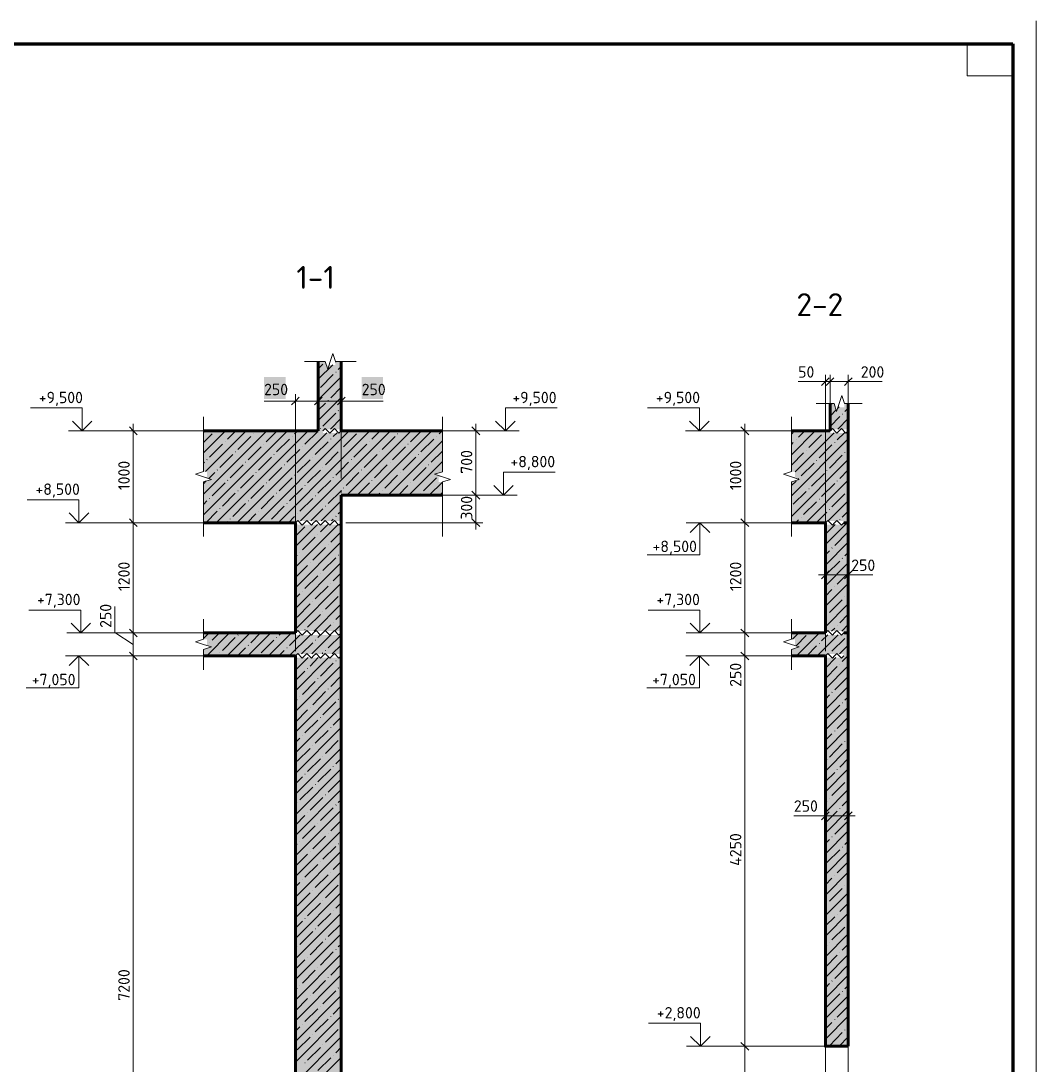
# Model space of a CAD drawing. Header units: millimetres. Extents: x -7003 to 53088, y -45042 to 39047.
# Drawn here: x 30290 to 52393, y 16310 to 39047 of the extents above; entities that cross this region are included whole.
import ezdxf

# ---------------------------------------------------------------- set-up
doc = ezdxf.new("R2010")
doc.units = ezdxf.units.MM
doc.styles.add('PDF ISOCPEUR', font='isocpeur.ttf')

msp = doc.modelspace()

# ---------------------------------------------------------------- hatches: boundary and pattern name
at = {"true_color": 0xffffff, "transparency": 33554559}
for points in [[(37136, 31630), (37136, 31554), (37022, 31554), (37022, 31617), (37018, 31617), (36967, 31465), (36967, 31478), (36963, 31478), (36963, 31490), (36958, 31490), (36958, 31503), (36954, 31503), (36954, 31516), (36950, 31516), (36950, 31529), (36946, 31529), (36946, 31541), (36941, 31541), (36941, 31554), (36937, 31554), (36937, 31567), (36933, 31567), (36933, 31579), (36929, 31579), (36929, 31592), (36925, 31592), (36925, 31605), (36920, 31605), (36920, 31617), (36916, 31617), (36916, 31630), (36764, 31630), (36764, 30119), (36865, 30119), (36865, 30157), (37263, 30157), (37263, 31630)], [(48217, 30712), (48217, 30635), (48103, 30635), (48103, 30699), (48099, 30699), (48078, 30635), (48074, 30619), (48048, 30542), (48048, 30555), (48044, 30555), (48044, 30568), (48040, 30568), (48040, 30580), (48035, 30580), (48035, 30593), (48031, 30593), (48031, 30606), (48027, 30606), (48027, 30619), (48023, 30619), (48023, 30635), (48019, 30635), (48019, 30648), (48014, 30648), (48014, 30661), (48010, 30661), (48010, 30674), (48006, 30674), (48006, 30686), (48002, 30686), (48002, 30699), (47997, 30699), (47997, 30712), (47904, 30712), (47904, 30157), (48302, 30157), (48302, 30712)], [(34279, 29014), (34262, 29010), (34262, 28117), (36264, 28117), (36264, 28159), (37263, 28159), (37263, 30077), (36865, 30077), (36865, 30119), (34262, 30119), (34262, 29230), (34343, 29230), (34343, 29116), (34279, 29116), (34343, 29095), (34360, 29091), (34436, 29065), (34360, 29040), (34343, 29035)], [(39464, 29006), (39384, 29006), (39384, 29116), (39464, 29120), (39388, 29146), (39371, 29150), (39308, 29171), (39291, 29175), (39308, 29179), (39371, 29201), (39388, 29205), (39451, 29226), (39464, 29226), (39464, 30119), (37263, 30119), (37263, 28718), (39464, 28718)], [(47079, 29014), (47062, 29010), (47062, 28117), (47803, 28117), (47803, 28159), (48205, 28159), (48205, 28117), (48302, 28117), (48302, 30077), (47904, 30077), (47904, 30119), (47062, 30119), (47062, 29230), (47142, 29230), (47142, 29116), (47079, 29116), (47142, 29095), (47159, 29091), (47235, 29065), (47159, 29040), (47142, 29035)], [(48205, 25759), (48205, 25717), (48302, 25717), (48302, 28117), (48205, 28117), (48205, 28079), (47803, 28079), (47803, 25759)], [(34279, 25366), (34262, 25361), (34262, 25218), (36264, 25218), (36264, 25260), (37263, 25260), (37263, 25679), (36264, 25679), (36264, 25717), (34262, 25717), (34262, 25582), (34343, 25582), (34343, 25467), (34279, 25467), (34343, 25446), (34360, 25442), (34436, 25416), (34360, 25391), (34343, 25387)], [(47079, 25366), (47062, 25361), (47062, 25218), (47803, 25218), (47803, 25260), (48205, 25260), (48205, 25218), (48302, 25218), (48302, 25717), (48205, 25717), (48205, 25679), (47803, 25679), (47803, 25717), (47062, 25717), (47062, 25582), (47142, 25582), (47142, 25467), (47079, 25467), (47142, 25446), (47159, 25442), (47235, 25416), (47159, 25391), (47142, 25387)], [(48205, 25179), (47803, 25179), (47803, 16718), (48302, 16718), (48302, 25218), (48205, 25218)]]:
    msp.add_hatch(color=7, dxfattribs=at).paths.add_polyline_path(points)

# ---------------------------------------------------------------- linework, layer by layer
at = {"color": 7, "lineweight": 20}
msp.add_lwpolyline([(52393, -45038), (52393, 39047)], dxfattribs=at)
at = {"color": 7, "lineweight": 80}
msp.add_lwpolyline([(51890, 38550), (51890, -44539), (-5002, -44539), (-5002, 38550)], close=True, dxfattribs=at)
at = {"color": 7, "lineweight": 9}
for points in [[(50891, 38550), (50891, 37851)], [(51890, 38550), (50891, 38550)], [(51890, 37851), (51890, 38550)], [(50891, 37851), (51890, 37851)], [(36465, 31633), (36765, 31633), (36914, 31633)], [(36914, 31633), (36969, 31464)], [(36969, 31464), (37024, 31633)], [(37083, 31807), (37024, 31633)], [(37083, 31807), (37138, 31633), (37286, 31633)], [(37138, 31616), (37159, 31633)], [(37286, 31633), (37587, 31633)], [(36765, 31468), (36867, 31570)], [(36765, 31244), (37079, 31557)], [(37146, 31400), (37151, 31400)], [(37201, 31455), (37265, 31519)], [(37265, 31015), (37265, 31519)], [(36765, 30795), (37265, 31295)], [(36812, 31062), (37091, 31345)], [(37036, 30837), (37265, 31070)], [(37265, 29081), (37265, 31015)], [(36765, 30346), (37265, 30846)], [(36765, 30571), (36922, 30727)], [(36977, 30782), (36981, 30787)], [(47606, 30715), (47906, 30715), (47995, 30715)], [(47949, 30710), (47953, 30710)], [(47995, 30715), (48050, 30541)], [(48050, 30541), (48105, 30715)], [(48160, 30888), (48105, 30715)], [(48160, 30888), (48220, 30715), (48304, 30715)], [(48304, 30715), (48605, 30715)], [(31627, 30622), (30497, 30622)], [(31415, 30334), (31627, 30122), (31627, 30622)], [(36867, 30219), (37146, 30503)], [(37201, 30558), (37206, 30562)], [(37261, 30613), (37265, 30622)], [(40838, 30622), (41968, 30622)], [(41049, 30334), (40838, 30122), (40838, 30622)], [(45062, 30622), (43932, 30622)], [(44850, 30334), (45062, 30122), (45062, 30622)], [(47906, 30440), (48042, 30575)], [(48072, 30605), (48105, 30643)], [(48173, 30486), (48177, 30486)], [(48232, 30541), (48304, 30617)], [(31627, 30122), (31838, 30334)], [(34264, 30122), (34264, 30423)], [(37032, 30160), (37265, 30397)], [(39466, 30423), (39466, 30122), (39466, 29229)], [(40838, 30122), (40626, 30334)], [(45062, 30122), (45274, 30334)], [(47064, 30122), (47064, 30423)], [(47906, 30215), (48118, 30431)], [(48076, 30160), (48304, 30393)], [(31927, 30122), (31326, 30122)], [(34950, 30122), (31627, 30122)], [(34090, 29178), (34264, 29233), (34264, 30122)], [(34264, 30088), (34298, 30122)], [(34264, 29640), (34746, 30122)], [(34264, 28742), (35644, 30122)], [(34264, 28294), (36092, 30122)], [(34264, 29864), (34454, 30054)], [(34306, 29233), (35195, 30122)], [(34509, 30109), (34514, 30109)], [(34543, 28120), (36541, 30122)], [(34789, 29940), (34971, 30122)], [(34950, 30122), (34950, 30122)], [(34992, 28120), (36952, 30080)], [(35352, 30054), (35352, 30054)], [(35407, 30109), (35419, 30122)], [(35631, 29885), (35868, 30122)], [(36249, 30054), (36317, 30122)], [(36473, 29830), (36753, 30109)], [(36812, 30164), (36812, 30169)], [(36867, 30122), (36914, 30169), (37015, 30071)], [(37015, 30071), (37066, 30122), (37117, 30169), (37214, 30071)], [(37091, 29995), (37176, 30080)], [(37265, 30122), (37214, 30071)], [(37257, 30160), (37265, 30173)], [(37265, 29949), (37439, 30122)], [(37265, 29496), (37887, 30122)], [(37265, 29047), (38336, 30122)], [(37316, 29771), (37595, 30054)], [(37388, 28721), (38785, 30122)], [(37650, 30109), (37654, 30109)], [(37836, 28721), (39237, 30122)], [(37934, 29940), (38112, 30122)], [(38493, 30054), (38497, 30054)], [(38552, 30109), (38560, 30122)], [(38776, 29885), (39009, 30122)], [(39187, 30122), (40837, 30122)], [(39187, 30122), (39187, 30122)], [(39394, 30054), (39462, 30122)], [(40537, 30122), (41138, 30122)], [(45363, 30122), (44761, 30122)], [(47360, 30122), (45062, 30122)], [(46891, 29178), (47064, 29233), (47064, 30122)], [(47064, 30050), (47136, 30122)], [(47064, 29601), (47585, 30122)], [(47145, 29229), (47995, 30080)], [(47221, 29982), (47360, 30122)], [(47652, 30122), (47360, 30122)], [(47445, 29758), (47724, 30037)], [(47784, 30092), (47784, 30097)], [(47906, 30122), (47957, 30169)], [(48156, 30169), (48105, 30122), (48055, 30071), (47957, 30169)], [(48063, 29923), (48220, 30080)], [(48304, 30122), (48254, 30071), (48156, 30169)], [(48300, 30160), (48304, 30169)], [(31555, 28120), (35441, 28120), (37265, 29948)], [(34395, 29546), (34679, 29830)], [(34734, 29885), (34738, 29885)], [(35013, 29716), (35297, 29995)], [(35576, 29830), (35576, 29830)], [(35855, 29661), (36135, 29940)], [(36194, 29995), (36194, 29999)], [(36698, 29606), (36977, 29885)], [(37036, 29940), (37036, 29944)], [(37540, 29546), (37819, 29830)], [(37879, 29885), (37879, 29885)], [(38158, 29716), (38437, 29995)], [(38285, 28721), (39466, 29902)], [(38717, 29830), (38721, 29830)], [(39000, 29661), (39280, 29940)], [(39335, 29995), (39339, 29999)], [(47064, 28704), (48304, 29944)], [(47064, 29826), (47106, 29868)], [(47166, 29923), (47166, 29927)], [(47669, 29530), (47949, 29813)], [(48008, 29868), (48008, 29872)], [(34624, 29322), (34903, 29606)], [(34958, 29661), (34962, 29661)], [(35237, 29491), (35521, 29771)], [(35800, 29606), (35805, 29606)], [(36080, 29436), (36363, 29716)], [(36418, 29771), (36418, 29775)], [(36922, 29381), (37201, 29661)], [(37261, 29716), (37261, 29720)], [(37764, 29322), (38044, 29606)], [(38103, 29661), (38103, 29661)], [(38382, 29491), (38662, 29771)], [(38941, 29606), (38945, 29606)], [(39225, 29436), (39466, 29678)], [(47064, 29377), (47331, 29644)], [(47390, 29699), (47390, 29703)], [(47894, 29305), (48173, 29589)], [(48232, 29644), (48232, 29648)], [(48287, 29699), (48304, 29720)], [(34264, 29415), (34285, 29436)], [(34340, 29491), (34344, 29496)], [(34848, 29098), (35127, 29381)], [(35182, 29436), (35187, 29436)], [(35462, 29267), (35745, 29546)], [(35889, 28120), (37265, 29496)], [(36025, 29381), (36029, 29381)], [(36304, 29212), (36588, 29491)], [(36643, 29546), (36643, 29551)], [(37265, 29271), (37426, 29436)], [(37485, 29491), (37485, 29496)], [(37989, 29098), (38268, 29381)], [(38327, 29436), (38327, 29436)], [(38607, 29267), (38886, 29546)], [(38734, 28721), (39466, 29453)], [(39166, 29381), (39170, 29381)], [(47064, 28255), (48304, 29496)], [(47276, 29140), (47559, 29419)], [(47614, 29474), (47614, 29479)], [(34090, 29178), (34264, 29119)], [(34437, 29064), (34264, 29119)], [(34382, 29085), (34509, 29212)], [(34564, 29267), (34569, 29271)], [(35072, 28873), (35352, 29153)], [(35407, 29212), (35411, 29212)], [(35686, 29043), (35970, 29322)], [(36249, 29153), (36253, 29157)], [(36528, 28988), (36812, 29267)], [(36867, 29322), (36867, 29326)], [(37146, 29153), (37265, 29271)], [(37371, 28928), (37650, 29212)], [(37709, 29267), (37709, 29271)], [(38213, 28873), (38492, 29153)], [(38552, 29212), (38552, 29212)], [(38831, 29043), (39110, 29322)], [(39466, 29229), (39293, 29174)], [(39293, 29174), (39466, 29119)], [(39640, 29064), (39466, 29119)], [(40795, 29221), (41925, 29221)], [(41007, 28933), (40795, 28721), (40795, 29220)], [(46891, 29178), (47064, 29119)], [(47238, 29064), (47064, 29119)], [(47500, 28916), (47784, 29195)], [(47839, 29250), (47839, 29254)], [(48118, 29081), (48304, 29271)], [(34264, 29009), (34437, 29064)], [(34264, 28967), (34327, 29030)], [(34264, 27819), (34264, 28120), (34264, 29009)], [(34454, 28704), (34734, 28988)], [(34789, 29043), (34793, 29047)], [(35297, 28649), (35576, 28928)], [(35631, 28988), (35635, 28988)], [(35910, 28818), (36194, 29098)], [(36376, 28162), (37265, 29047)], [(36473, 28928), (36478, 28933)], [(36753, 28763), (37036, 29043)], [(37091, 29098), (37091, 29102)], [(37316, 28873), (37316, 28878)], [(37612, 28721), (37879, 28988)], [(37934, 29043), (37934, 29047)], [(38509, 28721), (38717, 28928)], [(38776, 28988), (38776, 28988)], [(39055, 28818), (39335, 29098)], [(39182, 28721), (39466, 29005)], [(39640, 29064), (39466, 29009), (39466, 28120)], [(40795, 28721), (40584, 28933)], [(47064, 29009), (47238, 29064)], [(47064, 28928), (47166, 29026)], [(47064, 27819), (47064, 28120), (47064, 29009)], [(47221, 29081), (47225, 29085)], [(47382, 28120), (48304, 29047)], [(47724, 28691), (48008, 28971)], [(48063, 29026), (48063, 29030)], [(34395, 28649), (34399, 28653)], [(34679, 28480), (34958, 28763)], [(35013, 28818), (35017, 28818)], [(35521, 28425), (35800, 28704)], [(35855, 28763), (35860, 28763)], [(36135, 28594), (36418, 28873)], [(36363, 28370), (36643, 28649)], [(36698, 28704), (36702, 28708)], [(36977, 28539), (37261, 28818)], [(37265, 28776), (37265, 28831)], [(38061, 28721), (38103, 28763)], [(38158, 28818), (38158, 28818)], [(38920, 28721), (40795, 28721)], [(38920, 28721), (38920, 28721)], [(39000, 28763), (39000, 28763)], [(39407, 28721), (39466, 28780)], [(40495, 28721), (41096, 28721)], [(47106, 28522), (47390, 28801)], [(47445, 28856), (47449, 28861)], [(47949, 28467), (48232, 28746)], [(48287, 28801), (48287, 28806)], [(31555, 28619), (30429, 28619)], [(31343, 28332), (31555, 28120), (31555, 28619)], [(34264, 28518), (34340, 28594)], [(34624, 28425), (34624, 28429)], [(34903, 28255), (35182, 28539)], [(35237, 28594), (35242, 28594)], [(35745, 28200), (36025, 28480)], [(36080, 28539), (36084, 28539)], [(36600, 28162), (36867, 28425)], [(36825, 28162), (37265, 28598)], [(36922, 28480), (36926, 28484)], [(37265, 26528), (37265, 28526)], [(47331, 28298), (47614, 28577)], [(47669, 28632), (47674, 28636)], [(47868, 28162), (48304, 28594)], [(31555, 28120), (31771, 28332)], [(34319, 28120), (34564, 28370)], [(34848, 28200), (34848, 28205)], [(35216, 28120), (35407, 28315)], [(35462, 28370), (35466, 28370)], [(36114, 28120), (36249, 28255)], [(36304, 28315), (36308, 28315)], [(37049, 28162), (37091, 28200)], [(37146, 28255), (37151, 28260)], [(37201, 28315), (37265, 28374)], [(47276, 28243), (47280, 28243)], [(47606, 28120), (47839, 28353)], [(47894, 28408), (47898, 28412)], [(48173, 28243), (48304, 28370)], [(31855, 28120), (31259, 28120)], [(34768, 28120), (34789, 28145)], [(35441, 28120), (35441, 28120)], [(35686, 28145), (35690, 28145)], [(36266, 28120), (36317, 28171), (36414, 28069)], [(36266, 28048), (36296, 28082)], [(36266, 27599), (36749, 28082)], [(36266, 27151), (37197, 28082)], [(36266, 27824), (36473, 28031)], [(36414, 28069), (36465, 28120), (36516, 28171), (36617, 28069)], [(36617, 28069), (36664, 28120), (36715, 28171), (36816, 28069)], [(36812, 27921), (36973, 28082)], [(36816, 28069), (36867, 28120), (36914, 28171), (37015, 28069)], [(37015, 28069), (37066, 28120), (37117, 28171), (37214, 28069)], [(37265, 28120), (37214, 28069)], [(39466, 28120), (39466, 27819)], [(45371, 28120), (44774, 28120)], [(44859, 27908), (45075, 28120), (45075, 27422)], [(45075, 28120), (45286, 27908)], [(47377, 28120), (45075, 28120)], [(47157, 28120), (47221, 28183)], [(47661, 28120), (47377, 28120)], [(47805, 28120), (47856, 28171)], [(47805, 27646), (48279, 28120)], [(47805, 27870), (48017, 28082)], [(48055, 28171), (48004, 28120), (47957, 28069), (47856, 28171)], [(48207, 28120), (48156, 28069), (48055, 28171)], [(48118, 28183), (48122, 28188)], [(48279, 28120), (48304, 28145)], [(36418, 27527), (36698, 27807)], [(36753, 27866), (36757, 27866)], [(37036, 27697), (37265, 27925)], [(48008, 27625), (48287, 27904)], [(36266, 26702), (37265, 27701)], [(36643, 27303), (36922, 27582)], [(36977, 27637), (36981, 27642)], [(47805, 27197), (48304, 27697)], [(47949, 27565), (47953, 27570)], [(36266, 27375), (36304, 27413)], [(36363, 27472), (36363, 27472)], [(36867, 27079), (37146, 27358)], [(37201, 27413), (37206, 27417)], [(37261, 27472), (37265, 27477)], [(45075, 27422), (43923, 27422)], [(47805, 27422), (47894, 27510)], [(47839, 27007), (48118, 27286)], [(48173, 27341), (48177, 27345)], [(48232, 27400), (48304, 27472)], [(36266, 26253), (37265, 27252)], [(36266, 26926), (36528, 27189)], [(36588, 27248), (36588, 27248)], [(47805, 26748), (48304, 27248)], [(36473, 26685), (36753, 26964)], [(36812, 27024), (36812, 27024)], [(37091, 26854), (37265, 27028)], [(48063, 26782), (48304, 27024)], [(36266, 25805), (37265, 26803)], [(36418, 26630), (36418, 26630)], [(36698, 26461), (36977, 26740)], [(37036, 26799), (37036, 26799)], [(47805, 26300), (48304, 26799)], [(47805, 26524), (47949, 26668)], [(48008, 26727), (48008, 26727)], [(36266, 26478), (36363, 26575)], [(36643, 26406), (36643, 26406)], [(36922, 26236), (37201, 26516)], [(37261, 26575), (37261, 26575)], [(47894, 26164), (48173, 26444)], [(48232, 26503), (48232, 26503)], [(48287, 26558), (48304, 26575)], [(31593, 26219), (30463, 26219)], [(31381, 25932), (31593, 25720), (31593, 26219)], [(36304, 26067), (36588, 26351)], [(36672, 25762), (37265, 26355)], [(36867, 26181), (36867, 26181)], [(37265, 26224), (37265, 26279)], [(45075, 26219), (43945, 26219)], [(44863, 25932), (45075, 25720), (45075, 26219)], [(47805, 25851), (48304, 26351)], [(31593, 25720), (31805, 25932)], [(34264, 25720), (34264, 26020)], [(36528, 25843), (36812, 26122)], [(37091, 25957), (37091, 25957)], [(37146, 26012), (37265, 26130)], [(37265, 23976), (37265, 25974)], [(45075, 25720), (45286, 25932)], [(47064, 25720), (47064, 26020)], [(47839, 26109), (47839, 26109)], [(48118, 25940), (48304, 26126)], [(31893, 25720), (31292, 25720)], [(34844, 25720), (31593, 25720)], [(34090, 25525), (34264, 25584), (34264, 25720)], [(34264, 25601), (34387, 25720)], [(34336, 25220), (34835, 25720)], [(34454, 25563), (34611, 25720)], [(34784, 25220), (35284, 25720)], [(34844, 25720), (34844, 25720)], [(35233, 25220), (35733, 25720)], [(35297, 25508), (35508, 25720)], [(35682, 25220), (36181, 25720)], [(35910, 25673), (35957, 25720)], [(36266, 25720), (36317, 25771)], [(36516, 25771), (36465, 25720), (36414, 25669), (36317, 25771)], [(36473, 25788), (36478, 25792)], [(36715, 25771), (36664, 25720), (36617, 25669), (36516, 25771)], [(36914, 25771), (36867, 25720), (36816, 25669), (36715, 25771)], [(36897, 25762), (37036, 25898)], [(37117, 25771), (37066, 25720), (37015, 25669), (36914, 25771)], [(37265, 25720), (37214, 25669), (37117, 25771)], [(37121, 25762), (37265, 25906)], [(45375, 25720), (44774, 25720)], [(47322, 25720), (45075, 25720)], [(46891, 25525), (47064, 25584), (47064, 25720)], [(47090, 25584), (47225, 25720)], [(47174, 25220), (47674, 25720)], [(47445, 25720), (47322, 25720)], [(47445, 25716), (47449, 25716)], [(47805, 25720), (47856, 25771)], [(48055, 25771), (48004, 25720), (47957, 25669), (47856, 25771)], [(47940, 25762), (48008, 25826)], [(48207, 25720), (48156, 25669), (48055, 25771)], [(48063, 25885), (48063, 25885)], [(48165, 25762), (48304, 25902)], [(34090, 25525), (34264, 25470)], [(34437, 25415), (34264, 25470)], [(34395, 25508), (34399, 25508)], [(34679, 25339), (34958, 25618)], [(35013, 25673), (35017, 25678)], [(35521, 25284), (35800, 25563)], [(35855, 25618), (35860, 25623)], [(36131, 25220), (36592, 25682)], [(36135, 25449), (36368, 25682)], [(36397, 25263), (36643, 25508)], [(36622, 25263), (37041, 25682)], [(36698, 25563), (36702, 25563)], [(36753, 25618), (36816, 25682)], [(36977, 25394), (37261, 25673)], [(46891, 25525), (47064, 25470)], [(47238, 25415), (47064, 25470)], [(47170, 25436), (47390, 25661)], [(47623, 25220), (48084, 25682)], [(47669, 25491), (47674, 25491)], [(47724, 25546), (47860, 25682)], [(47949, 25322), (48232, 25601)], [(48287, 25661), (48287, 25661)], [(34264, 25360), (34437, 25415)], [(34264, 24920), (34264, 25220), (34264, 25360)], [(34340, 25449), (34340, 25449)], [(34624, 25284), (34624, 25284)], [(35009, 25220), (35182, 25394)], [(35237, 25449), (35242, 25453)], [(35906, 25220), (36025, 25339)], [(36080, 25394), (36084, 25398)], [(36266, 25220), (36317, 25271), (36414, 25170)], [(36414, 25170), (36465, 25220), (36516, 25271), (36617, 25170)], [(36617, 25170), (36664, 25220), (36715, 25271), (36816, 25170)], [(36816, 25170), (36867, 25220), (36914, 25271), (37015, 25170)], [(36846, 25263), (36867, 25284)], [(36922, 25339), (36926, 25339)], [(37015, 25170), (37066, 25220), (37117, 25271), (37214, 25170)], [(37070, 25263), (37265, 25457)], [(47064, 25360), (47238, 25415)], [(47064, 24920), (47064, 25220), (47064, 25360)], [(47399, 25220), (47614, 25436)], [(47805, 25220), (47856, 25271)], [(48055, 25271), (48004, 25220), (47957, 25170), (47856, 25271)], [(47894, 25267), (47898, 25267)], [(48207, 25220), (48156, 25170), (48055, 25271)], [(48114, 25263), (48304, 25453)], [(31855, 25220), (31259, 25220)], [(31343, 25009), (31555, 25220), (31555, 24522)], [(31555, 25220), (31771, 25009)], [(35093, 25220), (31555, 25220)], [(34560, 25220), (34564, 25225)], [(35093, 25220), (35093, 25220)], [(35462, 25225), (35466, 25229)], [(36266, 24907), (36541, 25182)], [(36266, 24458), (36990, 25182)], [(36304, 25170), (36308, 25174)], [(36588, 25000), (36765, 25182)], [(36812, 24776), (37091, 25060)], [(37146, 25115), (37151, 25115)], [(37201, 25170), (37214, 25182)], [(37265, 25220), (37214, 25170)], [(45363, 25220), (44766, 25220)], [(44855, 25009), (45066, 25220), (45066, 24522)], [(45066, 25220), (45278, 25009)], [(47420, 25220), (45066, 25220)], [(47542, 25220), (47420, 25220)], [(47805, 24954), (48033, 25182)], [(47805, 25178), (47809, 25182)], [(48118, 25043), (48122, 25043)], [(48173, 25098), (48296, 25220)], [(48296, 25220), (48304, 25229)], [(36266, 24010), (37265, 25009)], [(36266, 24683), (36473, 24890)], [(36528, 24945), (36533, 24950)], [(37036, 24552), (37265, 24784)], [(47805, 24505), (48304, 25005)], [(47805, 24729), (48063, 24988)], [(36266, 23557), (37265, 24560)], [(36418, 24382), (36698, 24666)], [(36753, 24721), (36757, 24725)], [(48008, 24480), (48287, 24759)], [(31555, 24522), (30408, 24522)], [(36363, 24327), (36363, 24332)], [(36643, 24158), (36922, 24442)], [(36977, 24497), (36981, 24501)], [(37261, 24327), (37265, 24336)], [(45066, 24522), (43915, 24522)], [(47805, 24056), (48304, 24556)], [(47805, 24281), (47894, 24370)], [(47949, 24425), (47953, 24429)], [(48232, 24255), (48304, 24332)], [(36266, 24234), (36304, 24272)], [(36266, 23108), (37265, 24111)], [(36588, 24103), (36588, 24107)], [(36867, 23934), (37146, 24217)], [(37201, 24272), (37206, 24276)], [(47805, 23608), (48304, 24107)], [(47839, 23862), (48118, 24145)], [(48173, 24200), (48177, 24200)], [(36266, 23781), (36528, 24048)], [(36812, 23879), (36812, 23883)], [(37091, 23709), (37265, 23887)], [(48063, 23637), (48304, 23883)], [(36266, 22660), (37265, 23663)], [(36473, 23544), (36753, 23824)], [(37036, 23654), (37036, 23658)], [(37265, 23671), (37265, 23726)], [(47805, 23159), (48304, 23658)], [(36266, 23333), (36363, 23430)], [(36418, 23485), (36418, 23489)], [(36698, 23320), (36977, 23599)], [(37261, 23430), (37261, 23434)], [(37265, 21424), (37265, 23421)], [(47805, 23383), (47949, 23527)], [(48008, 23582), (48008, 23587)], [(48287, 23413), (48304, 23434)], [(36266, 22211), (37265, 23210)], [(36304, 22926), (36588, 23206)], [(36643, 23261), (36643, 23265)], [(36922, 23096), (37201, 23375)], [(47805, 22710), (48304, 23210)], [(47894, 23019), (48173, 23303)], [(48232, 23358), (48232, 23362)], [(36528, 22702), (36812, 22981)], [(36867, 23036), (36867, 23040)], [(37146, 22867), (37265, 22985)], [(47839, 22964), (47839, 22969)], [(48118, 22795), (48304, 22985)], [(36266, 21762), (37265, 22761)], [(36753, 22478), (37036, 22757)], [(37091, 22812), (37091, 22816)], [(47805, 22257), (48304, 22761)], [(48063, 22740), (48063, 22744)], [(36266, 22435), (36418, 22588)], [(36473, 22643), (36478, 22647)], [(36977, 22253), (37261, 22533)], [(47805, 22482), (48008, 22685)], [(48287, 22516), (48287, 22520)], [(36266, 21313), (37265, 22312)], [(36363, 22084), (36643, 22363)], [(36698, 22418), (36702, 22422)], [(47805, 21809), (48304, 22308)], [(47949, 22181), (48232, 22461)], [(36588, 21860), (36867, 22139)], [(36922, 22194), (36926, 22198)], [(37201, 22029), (37265, 22088)], [(47805, 22033), (47839, 22067)], [(47894, 22122), (47898, 22126)], [(48173, 21957), (48304, 22084)], [(36266, 20865), (37265, 21864)], [(36304, 22029), (36308, 22029)], [(36812, 21635), (37091, 21915)], [(37146, 21970), (37151, 21974)], [(47805, 21360), (48304, 21859)], [(47805, 21584), (48063, 21843)], [(48118, 21898), (48122, 21902)], [(36266, 21538), (36473, 21745)], [(36528, 21804), (36533, 21804)], [(37036, 21411), (37265, 21639)], [(48008, 21339), (48287, 21618)], [(36266, 20416), (37265, 21415)], [(36418, 21241), (36698, 21521)], [(36753, 21580), (36757, 21580)], [(47805, 20911), (48304, 21411)], [(36363, 21186), (36363, 21186)], [(36643, 21017), (36922, 21297)], [(36977, 21352), (36981, 21356)], [(37261, 21186), (37265, 21191)], [(37265, 21119), (37265, 21174)], [(47805, 21136), (47894, 21225)], [(47949, 21280), (47953, 21284)], [(48232, 21115), (48304, 21186)], [(36266, 21089), (36304, 21127)], [(36266, 19967), (37265, 20966)], [(36588, 20962), (36588, 20962)], [(36867, 20793), (37146, 21072)], [(37201, 21127), (37206, 21131)], [(47805, 20463), (48304, 20962)], [(47839, 20721), (48118, 21000)], [(48173, 21055), (48177, 21059)], [(36266, 20640), (36528, 20903)], [(36812, 20738), (36812, 20738)], [(37091, 20568), (37265, 20742)], [(37265, 18871), (37265, 20869)], [(48063, 20497), (48304, 20738)], [(36266, 19519), (37265, 20518)], [(36473, 20399), (36753, 20679)], [(37036, 20513), (37036, 20513)], [(47805, 20014), (48304, 20513)], [(36266, 20192), (36363, 20289)], [(36418, 20344), (36418, 20344)], [(36698, 20175), (36977, 20454)], [(37261, 20289), (37261, 20289)], [(47805, 20238), (47949, 20382)], [(48008, 20441), (48008, 20441)], [(48287, 20272), (48304, 20289)], [(36266, 19070), (37265, 20069)], [(36304, 19781), (36588, 20065)], [(36643, 20120), (36643, 20120)], [(36922, 19950), (37201, 20230)], [(47805, 19565), (48304, 20065)], [(47894, 19879), (48173, 20158)], [(48232, 20217), (48232, 20217)], [(36528, 19557), (36812, 19840)], [(36867, 19895), (36867, 19895)], [(37146, 19726), (37265, 19845)], [(47839, 19823), (47839, 19823)], [(48118, 19654), (48304, 19840)], [(36266, 18621), (37265, 19620)], [(36753, 19332), (37036, 19612)], [(37091, 19671), (37091, 19671)], [(47805, 19117), (48304, 19616)], [(48063, 19599), (48063, 19599)], [(36266, 19294), (36418, 19447)], [(36473, 19502), (36478, 19506)], [(36977, 19108), (37261, 19387)], [(47805, 19341), (48008, 19540)], [(48287, 19375), (48287, 19375)], [(36266, 18173), (37265, 19172)], [(36363, 18939), (36643, 19222)], [(36698, 19277), (36702, 19277)], [(47805, 18668), (48304, 19167)], [(47949, 19036), (48232, 19316)], [(36304, 18884), (36308, 18888)], [(36588, 18714), (36867, 18998)], [(36922, 19053), (36926, 19053)], [(37201, 18884), (37265, 18947)], [(47805, 18892), (47839, 18926)], [(47894, 18981), (47898, 18981)], [(48173, 18812), (48304, 18943)], [(36266, 17724), (37265, 18723)], [(36528, 18659), (36533, 18664)], [(36812, 18490), (37091, 18774)], [(37146, 18829), (37151, 18829)], [(47805, 18219), (48304, 18719)], [(47805, 18444), (48063, 18702)], [(48118, 18757), (48122, 18757)], [(36266, 18397), (36473, 18604)], [(36753, 18435), (36757, 18439)], [(37036, 18266), (37265, 18499)], [(37265, 18566), (37265, 18621)], [(48008, 18194), (48287, 18477)], [(36266, 17271), (37265, 18274)], [(36418, 18096), (36698, 18380)], [(36977, 18211), (36981, 18215)], [(37265, 16319), (37265, 18316)], [(47805, 17771), (48304, 18270)], [(36266, 17948), (36304, 17986)], [(36363, 18041), (36363, 18046)], [(36643, 17872), (36922, 18156)], [(37201, 17986), (37206, 17991)], [(37261, 18041), (37265, 18050)], [(47805, 17995), (47894, 18084)], [(47949, 18139), (47953, 18143)], [(48232, 17969), (48304, 18046)], [(36266, 16822), (37265, 17826)], [(36266, 17495), (36528, 17762)], [(36588, 17817), (36588, 17821)], [(36867, 17648), (37146, 17931)], [(47805, 17322), (48304, 17821)], [(47839, 17576), (48118, 17859)], [(48173, 17914), (48177, 17914)], [(36473, 17258), (36753, 17538)], [(36812, 17593), (36812, 17597)], [(37091, 17423), (37265, 17601)], [(48063, 17351), (48304, 17597)], [(36266, 16374), (37265, 17377)], [(36698, 17034), (36977, 17313)], [(37036, 17368), (37036, 17373)], [(47805, 16873), (48304, 17373)], [(48008, 17296), (48008, 17301)], [(36266, 17047), (36363, 17144)], [(36418, 17199), (36418, 17203)], [(36922, 16810), (37201, 17089)], [(37261, 17144), (37261, 17148)], [(45083, 17220), (43953, 17220)], [(44871, 16932), (45083, 16721), (45083, 17220)], [(47805, 17097), (47949, 17241)], [(48232, 17072), (48232, 17076)], [(48287, 17127), (48304, 17148)], [(36266, 15925), (37265, 16924)], [(36304, 16640), (36588, 16920)], [(36643, 16975), (36643, 16979)], [(45083, 16721), (45295, 16932)], [(47894, 16733), (48173, 17017)], [(48105, 16721), (48304, 16924)], [(36528, 16416), (36812, 16695)], [(36867, 16750), (36867, 16755)], [(37146, 16581), (37265, 16700)], [(45384, 16721), (44783, 16721)], [(47839, 16721), (45083, 16721)], [(48012, 16721), (47839, 16721)], [(36266, 15476), (37265, 16475)], [(36753, 16192), (37036, 16471)], [(37091, 16526), (37091, 16530)], [(36473, 16357), (36478, 16361)]]:
    msp.add_lwpolyline(points, dxfattribs=at)
at = {"color": 7, "lineweight": 60}
for points in [[(36765, 31633), (36765, 30122)], [(37265, 30122), (37265, 31633)], [(47906, 30715), (47906, 30122)], [(48304, 30122), (48304, 30715)], [(36765, 30122), (34264, 30122)], [(39466, 30122), (37265, 30122)], [(47906, 30122), (47064, 30122)], [(48207, 28120), (48304, 28120), (48304, 30122)], [(37265, 28120), (37265, 28721)], [(37265, 28721), (39466, 28721)], [(34264, 28120), (36266, 28120)], [(36266, 28120), (36266, 25720)], [(37265, 25720), (37265, 28120)], [(47064, 28120), (47805, 28120)], [(47805, 28120), (47805, 25720)], [(48304, 25720), (48304, 28120), (48207, 28120)], [(36266, 25720), (34264, 25720)], [(37265, 25220), (37265, 25720)], [(47805, 25720), (47064, 25720)], [(48304, 25220), (48304, 25720), (48207, 25720)], [(48207, 25720), (48304, 25720)], [(34264, 25220), (36266, 25220)], [(36266, 25220), (36266, 10821)], [(37265, 10820), (37265, 25220)], [(47064, 25220), (47805, 25220)], [(47805, 25220), (47805, 16721), (48304, 16721)], [(48304, 16721), (48304, 25220)]]:
    msp.add_lwpolyline(points, dxfattribs=at)
at = {"color": 7, "lineweight": 18}
for points in [[(47212, 31193), (47623, 31193)], [(47623, 31193), (47856, 31193)], [(47657, 31193), (47906, 31193)], [(47805, 25322), (47805, 31193), (47805, 31341)], [(47906, 31341), (47906, 31193), (48457, 31193)], [(47906, 31193), (47906, 30529)], [(48478, 31193), (48105, 31193)], [(48304, 30622), (48304, 31193), (48304, 31341)], [(49045, 31193), (48478, 31193)], [(35585, 30770), (36152, 30770)], [(36114, 30770), (36765, 30770)], [(36152, 30770), (36516, 30770)], [(36266, 25322), (36266, 30770), (36266, 30922)], [(36765, 30770), (36765, 30791)], [(36765, 30622), (36765, 30770), (37417, 30770)], [(37608, 30770), (37015, 30770)], [(37265, 30791), (37265, 30770), (37265, 30622)], [(38179, 30770), (37608, 30770)], [(32736, 30270), (32736, 28120)], [(40194, 30270), (40194, 28721)], [(46052, 30270), (46052, 28120)], [(33756, 30122), (32736, 30122), (32583, 30122)], [(40211, 30122), (40194, 30122), (40046, 30122)], [(46709, 30122), (46052, 30122), (45904, 30122)], [(40046, 28721), (40194, 28721), (40194, 27972)], [(40194, 28721), (40211, 28721)], [(32583, 28120), (32736, 28120), (32736, 25720)], [(32736, 28120), (33756, 28120)], [(37367, 28120), (40194, 28120), (40347, 28120)], [(45904, 28120), (46052, 28120), (46052, 25720)], [(46052, 28120), (46709, 28120)], [(47657, 26986), (48457, 26986)], [(47805, 27007), (47805, 26986), (47805, 26833)], [(48271, 26986), (48055, 26986)], [(48838, 26986), (48271, 26986)], [(48304, 27007), (48304, 26986), (48304, 26833)], [(32338, 26296), (32338, 25728)], [(32338, 25728), (32736, 25470)], [(32583, 25720), (32736, 25720), (32736, 25220)], [(32736, 25720), (33756, 25720)], [(45904, 25720), (46052, 25720), (46052, 25220)], [(46052, 25720), (46709, 25720)], [(46052, 25115), (46052, 25470)], [(32583, 25220), (32736, 25220), (32736, 10821)], [(32736, 25220), (33756, 25220)], [(45904, 25220), (46052, 25220), (46052, 16721)], [(46052, 25220), (46709, 25220)], [(46052, 24547), (46052, 25115)], [(47805, 21720), (47805, 21741), (47805, 21889)], [(48304, 21720), (48304, 21741), (48304, 21889)], [(47119, 21741), (47686, 21741)], [(48457, 21741), (47657, 21741)], [(47686, 21741), (48055, 21741)], [(45904, 16721), (46052, 16721), (46052, 10820)], [(46052, 16721), (47707, 16721)], [(47805, 16721), (47805, 10820)], [(48304, 16721), (48304, 10820)]]:
    msp.add_lwpolyline(points, dxfattribs=at)
at = {"color": 7, "lineweight": 30}
for points in [[(47890, 31278), (47805, 31193), (47720, 31108)], [(47991, 31278), (47906, 31193), (47822, 31108)], [(48389, 31278), (48304, 31193), (48220, 31108)], [(36351, 30854), (36266, 30770), (36181, 30685)], [(36850, 30854), (36765, 30770), (36681, 30685)], [(37350, 30854), (37265, 30770), (37180, 30685)], [(32820, 30037), (32736, 30122), (32651, 30207)], [(40283, 30037), (40194, 30122), (40109, 30207)], [(46137, 30037), (46052, 30122), (45968, 30207)], [(40283, 28636), (40194, 28721), (40109, 28806)], [(32820, 28035), (32736, 28120), (32651, 28205)], [(40283, 28035), (40194, 28120), (40109, 28205)], [(46137, 28035), (46052, 28120), (45968, 28205)], [(47890, 27070), (47805, 26986), (47720, 26901)], [(48389, 27070), (48304, 26986), (48220, 26901)], [(32820, 25635), (32736, 25720), (32651, 25805)], [(46137, 25635), (46052, 25720), (45968, 25805)], [(32820, 25136), (32736, 25220), (32651, 25305)], [(46137, 25136), (46052, 25220), (45968, 25305)], [(47720, 21652), (47805, 21741), (47890, 21826)], [(48220, 21652), (48304, 21741), (48389, 21826)], [(46137, 16636), (46052, 16721), (45968, 16805)]]:
    msp.add_lwpolyline(points, dxfattribs=at)
at = {"color": 7, "lineweight": 18, "true_color": 0xffffff, "transparency": 33554559}
for points in [[(35583, 30817), (36053, 30817), (35583, 31292), (36053, 31292)], [(37708, 30817), (38177, 30817), (37708, 31292), (38177, 31292)]]:
    msp.add_solid(points, dxfattribs=at)
at = {"color": 7, "lineweight": 5, "true_color": 0xffffff, "transparency": 33554559}
for points in [[(36264, 25759), (37263, 25759), (36264, 28079), (37263, 28079)], [(36264, 10860), (37263, 10860), (36264, 25179), (37263, 25179)]]:
    msp.add_solid(points, dxfattribs=at)

# ---------------------------------------------------------------- texts
at = {"color": 7, "attachment_point": 4, "style": 'PDF ISOCPEUR'}
for s, insert, char_height in [('1-1', (36287, 33462), 497.7), ('2-2', (47175, 32869), 497.7), ('50', (47212, 31403), 249.5), ('200', (48575, 31403), 249.5), ('+9,500', (30679, 30818), 249.5), ('250', (35584, 31022), 249.5), ('250', (37709, 31022), 249.5), ('+9,500', (40990, 30818), 249.5), ('+9,500', (44114, 30818), 249.5), ('+8,800', (40948, 29422), 249.5), ('+8,500', (30607, 28821), 249.5), ('+8,500', (44042, 27576), 249.5), ('250', (48368, 27195), 249.5), ('+7,300', (30640, 26420), 249.5), ('+7,300', (44126, 26420), 249.5), ('+7,050', (30526, 24677), 249.5), ('+7,050', (44033, 24677), 249.5), ('250', (47119, 21951), 249.5), ('+2,800', (44135, 17421), 249.5)]:
    msp.add_mtext(s, dxfattribs=dict(at, insert=insert, char_height=char_height))
at = {"color": 7, "char_height": 249.5, "attachment_point": 4, "rotation": 90, "style": 'PDF ISOCPEUR'}
for s, insert in [('700', (39993, 29186)), ('1000', (32534, 28831)), ('1000', (45851, 28831)), ('300', (39993, 28187)), ('1200', (32534, 26634)), ('1200', (45851, 26634)), ('250', (32137, 25830)), ('250', (45851, 24547)), ('4250', (45851, 20649)), ('7200', (32534, 17711))]:
    msp.add_mtext(s, dxfattribs=dict(at, insert=insert))

doc.saveas('drawing.dxf')
